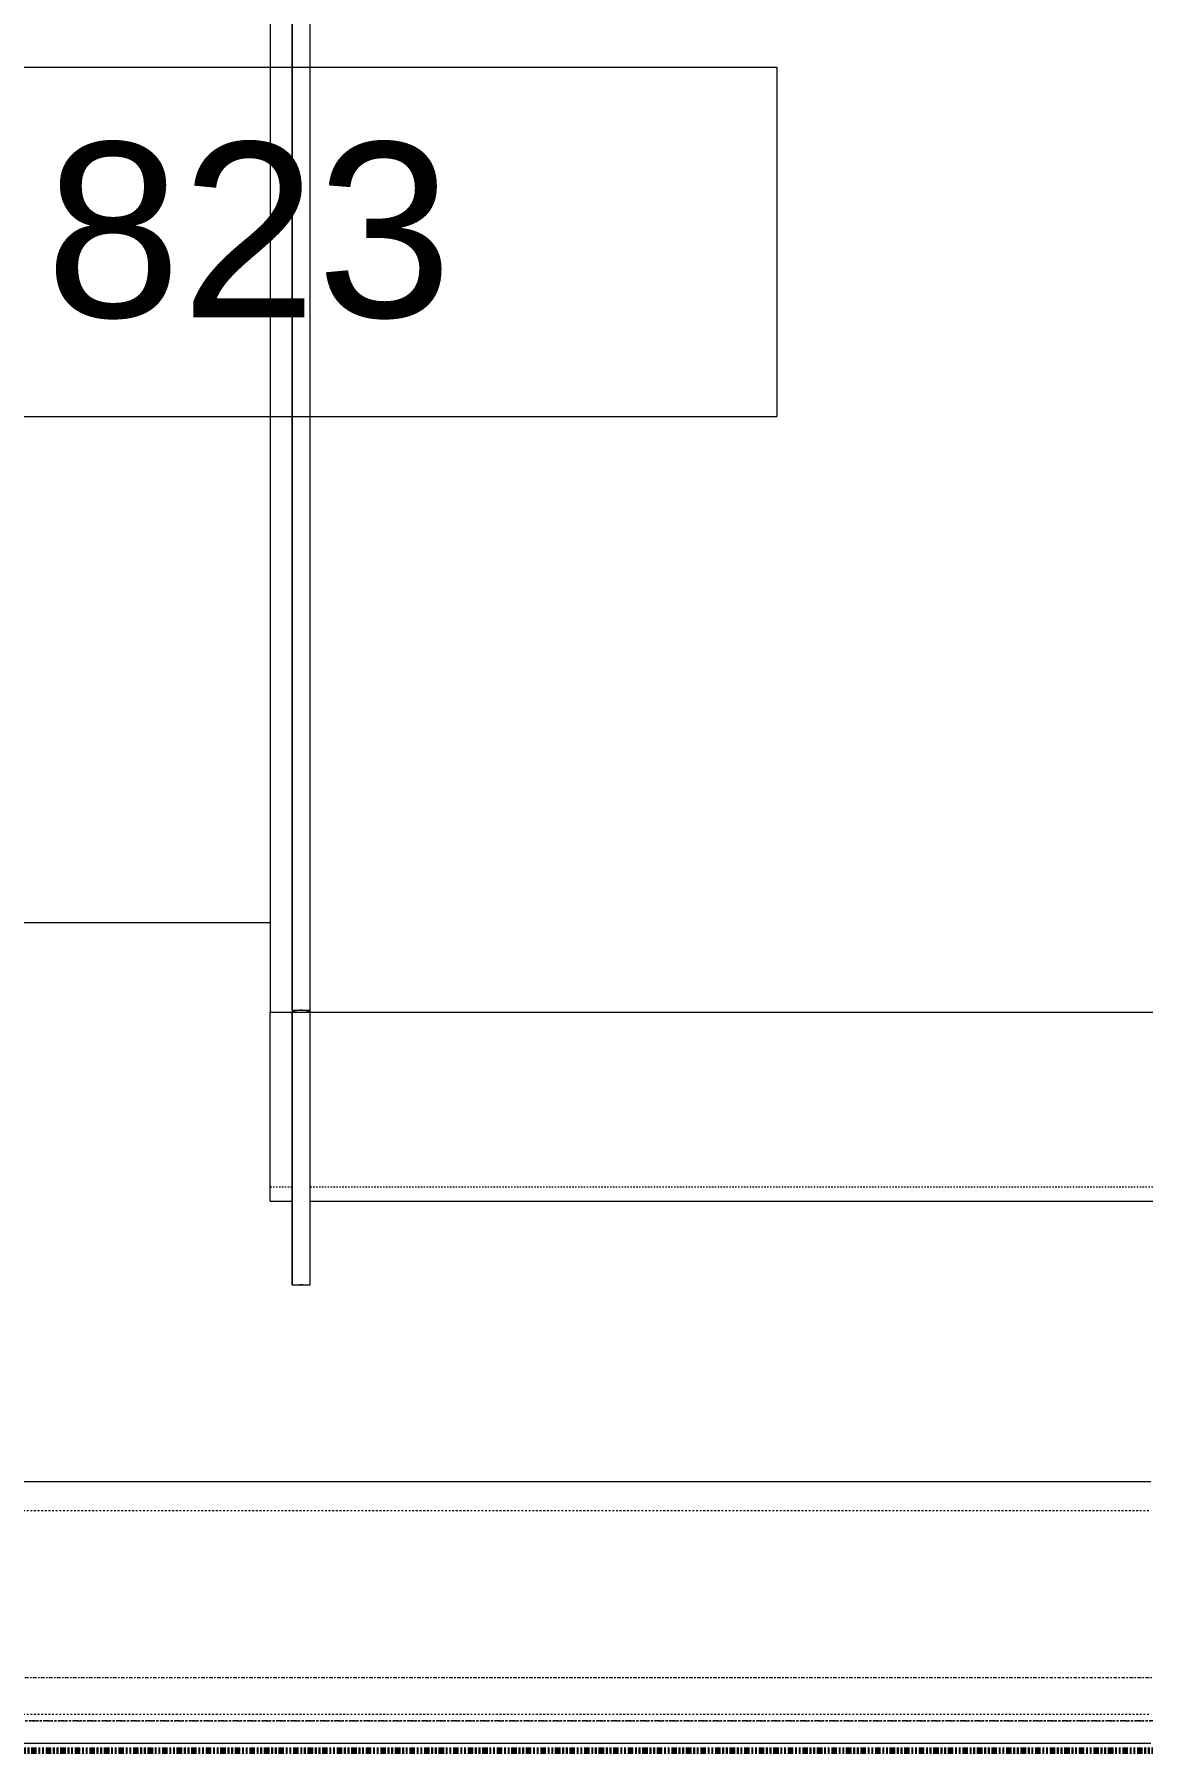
# Model space of a CAD drawing. Header units: inches. Extents: x -956 to 1409, y -1111 to 895.
# Drawn here: x -440.8 to -364.6, y -556.1 to -438.2 of the extents above; entities that cross this region are included whole.
import ezdxf

# ---------------------------------------------------------------- set-up
doc = ezdxf.new("R2010")
doc.units = ezdxf.units.IN
doc.header["$MEASUREMENT"] = 0
for name, pattern in [('Dash', [0.25, 0.125, -0.125]), ('Dash_2_', [0.25, 0.125, -0.125]), ('Double Dash 3_8_', [1, 0.375, -0.125, 0.125, -0.125, 0.125, -0.125]), ('Double Dash 3_8__2_', [1, 0.375, -0.125, 0.125, -0.125, 0.125, -0.125]), ('Grid Line 1_4_', [0.4375, 0.25, -0.0625, 0.0625, -0.0625]), ('Overhead 1_16_', [0.101562, 0.0625, -0.039062])]:
    doc.linetypes.add(name, pattern=pattern)
for name, color, linetype, lineweight in [('A-AREA-IDEN', 2, 'Continuous', 9), ('A-DETL', 90, 'Continuous', 13), ('A-DOOR-HDLN', 31, 'Dash_2_', 13), ('A-FLOR', 192, 'Continuous', 13), ('A-FLOR-HRAL', 11, 'Continuous', 13), ('A-FLOR-LEVL', 51, 'Continuous', 9), ('C-PROP-LINE', 91, 'Double Dash 3_8_', 20), ('S-GRID', 1, 'Continuous', 9), ('S-STRS', 31, 'Continuous', 13)]:
    doc.layers.add(name, color=color, linetype=linetype, lineweight=lineweight)
doc.styles.add('Arial_3', font='arial.ttf', dxfattribs={"height": 12})

# ---------------------------------------------------------------- blocks, each defined once
blk = doc.blocks.new('Door-Accordion-Won-Door-FireGuard-Flat_20-60-90-180 - Door-Accordion-Won-Door-FireGuard-Flat_180-3244034-8TH FLOOR TELECOM UNDERFLOOR ROUTING PLAN')
at = {"layer": 'A-DOOR-HDLN', "color": 161, "linetype": 'Dash'}
for p, q in [((-32.94, 7), (91.06, 7)), ((-32.94, -7), (91.06, -7))]:
    blk.add_line(p, q, dxfattribs=at)
blk = doc.blocks.new('Top Rail Type - Top Rail_Internal_-5372792-8TH FLOOR TELECOM UNDERFLOOR ROUTING PLAN')
at = {"layer": 'A-FLOR-HRAL', "color": 53, "lineweight": 9}
for p, q in [((-423.04, -339.24), (-423.04, -505.15)), ((-421.79, -505.15), (-421.79, -339.24)), ((-423.02, -505.25), (-423.04, -505.28)), ((-423.04, -505.28), (-423.04, -524.12)), ((-421.79, -505.28), (-421.81, -505.25)), ((-421.79, -524.12), (-421.79, -505.28))]:
    blk.add_line(p, q, dxfattribs=at)
at = {"layer": 'A-FLOR-HRAL', "color": 53, "lineweight": 9, "flags": 128}
for points in [[(-423.04, -505.28), (-423.02, -505.3), (-422.96, -505.32), (-422.86, -505.34), (-422.73, -505.36), (-422.58, -505.37), (-422.41, -505.37), (-422.25, -505.37), (-422.1, -505.36), (-421.97, -505.34), (-421.87, -505.32), (-421.81, -505.3), (-421.79, -505.28)], [(-422.32, -505.24), (-422.41, -505.24), (-422.51, -505.24)], [(-422.33, -524.12), (-422.41, -524.12), (-422.5, -524.12)]]:
    blk.add_lwpolyline(points, dxfattribs=at)
blk = doc.blocks.new('Top Rail Type - Top Rail_Internal_-V119-8TH FLOOR TELECOM UNDERFLOOR ROUTING PLAN')
at = {"layer": 'A-FLOR-HRAL', "color": 53, "lineweight": 9}
for p, q in [((-423.04, -505.24), (-423.04, -339.24)), ((-421.79, -505.24), (-421.79, -339.24)), ((-423.04, -505.24), (-421.79, -505.24)), ((-423.04, -505.37), (-421.79, -505.37)), ((-423.04, -524.12), (-423.04, -505.37)), ((-421.79, -524.12), (-421.79, -505.37)), ((-423.04, -524.12), (-421.79, -524.12))]:
    blk.add_line(p, q, dxfattribs=at)
blk = doc.blocks.new('Family - ___-850868-8TH FLOOR TELECOM UNDERFLOOR ROUTING PLAN')
at = {"layer": 'C-PROP-LINE', "color": 133, "linetype": 'Double Dash 3_8__2_'}
blk.add_line((-889.89, -554.08), (389.27, -554.08), dxfattribs=at)
blk = doc.blocks.new('Family - ___-851313-8TH FLOOR TELECOM UNDERFLOOR ROUTING PLAN')
at = {"layer": 'C-PROP-LINE', "color": 133, "linetype": 'Double Dash 3_8__2_'}
blk.add_line((389.27, -554.08), (-889.89, -554.08), dxfattribs=at)
blk = doc.blocks.new('18433_1 - AEO NY - CENTRAL_rvt-1-8TH FLOOR TELECOM UNDERFLOOR ROUTING PLAN')
at = {"layer": 'A-FLOR', "color": 253}
for p, q in [((-424.54, -339.24), (-424.54, -505.37)), ((-424.54, -505.37), (-423.04, -505.37)), ((-421.79, -505.37), (-359.29, -505.37))]:
    blk.add_line(p, q, dxfattribs=at)
at = {"layer": 'A-FLOR', "color": 53, "lineweight": 9}
for p, q in [((-488.03, -537.62), (-364.03, -537.62)), ((-364.03, -555.62), (-488.03, -555.62))]:
    blk.add_line(p, q, dxfattribs=at)
at = {"layer": 'A-FLOR-LEVL', "color": 53}
blk.add_line((-424.54, -499.24), (-492.54, -499.24), dxfattribs=at)
at = {"layer": 'S-GRID', "linetype": 'Grid Line 1_4_'}
blk.add_line((444.9, -551.12), (-904.42, -551.12), dxfattribs=at)
at = {"layer": 'S-STRS', "color": 53, "lineweight": 9}
for p, q in [((-424.54, -505.37), (-423.04, -505.37)), ((-424.54, -518.37), (-424.54, -505.37)), ((-421.79, -505.37), (-359.29, -505.37)), ((-424.54, -518.37), (-423.04, -518.37)), ((-421.79, -518.37), (-359.29, -518.37))]:
    blk.add_line(p, q, dxfattribs=at)
at = {"layer": 'S-STRS', "color": 53, "linetype": 'Overhead 1_16_', "lineweight": 9}
for p, q in [((-424.54, -517.37), (-423.04, -517.37)), ((-421.79, -517.37), (-359.29, -517.37))]:
    blk.add_line(p, q, dxfattribs=at)
at = {"color": 133, "linetype": 'Double Dash 3_8__2_', "lineweight": 20}
for name in ['Family - ___-850868-8TH FLOOR TELECOM UNDERFLOOR ROUTING PLAN', 'Family - ___-851313-8TH FLOOR TELECOM UNDERFLOOR ROUTING PLAN']:
    blk.add_blockref(name, (0, 0), dxfattribs=at)
at = {"color": 53, "lineweight": 9}
for name, p in [('Top Rail Type - Top Rail_Internal_-5372792-8TH FLOOR TELECOM UNDERFLOOR ROUTING PLAN', (0, 0)), ('Top Rail Type - Top Rail_Internal_-V119-8TH FLOOR TELECOM UNDERFLOOR ROUTING PLAN', (0, 0)), ('Door-Accordion-Won-Door-FireGuard-Flat_20-60-90-180 - Door-Accordion-Won-Door-FireGuard-Flat_180-3244034-8TH FLOOR TELECOM UNDERFLOOR ROUTING PLAN', (-455.09, -546.62))]:
    blk.add_blockref(name, p, dxfattribs=at)
blk = doc.blocks.new('Room Tag - Room Tag-84095-8TH FLOOR TELECOM UNDERFLOOR ROUTING PLAN')
at = {"layer": 'A-AREA-IDEN'}
for p, q in [((-0.375, -0.0625), (-0.375, -0.3125)), ((-0.375, -0.0625), (0.375, -0.0625)), ((0.375, -0.0625), (0.375, -0.3125)), ((-0.375, -0.3125), (0.375, -0.3125))]:
    blk.add_line(p, q, dxfattribs=at)

msp = doc.modelspace()

# ---------------------------------------------------------------- block references
at = {"lineweight": 5}
msp.add_blockref('18433_1 - AEO NY - CENTRAL_rvt-1-8TH FLOOR TELECOM UNDERFLOOR ROUTING PLAN', (0, 0), dxfattribs=at)

# ---------------------------------------------------------------- next in the draw order: linework, layer by layer
at = {"layer": 'A-DETL', "linetype": 'Double Dash 3_8_', "lineweight": 140}
msp.add_line((304.4, -556.12), (-896.85, -556.12), dxfattribs=at)

# ---------------------------------------------------------------- next in the draw order: block references
at = {"layer": 'A-AREA-IDEN', "xscale": 95.99999999999994, "yscale": 95.99999999999994, "zscale": 95.99999999999994}
msp.add_blockref('Room Tag - Room Tag-84095-8TH FLOOR TELECOM UNDERFLOOR ROUTING PLAN', (-425.72, -434.45), dxfattribs=at)

# ---------------------------------------------------------------- next in the draw order: texts
at = {"layer": 'A-AREA-IDEN', "insert": (-440, -445.63), "char_height": 12, "width": 33.633, "attachment_point": 1, "style": 'Arial_3'}
msp.add_mtext('823', dxfattribs=at)

doc.saveas('drawing.dxf')
